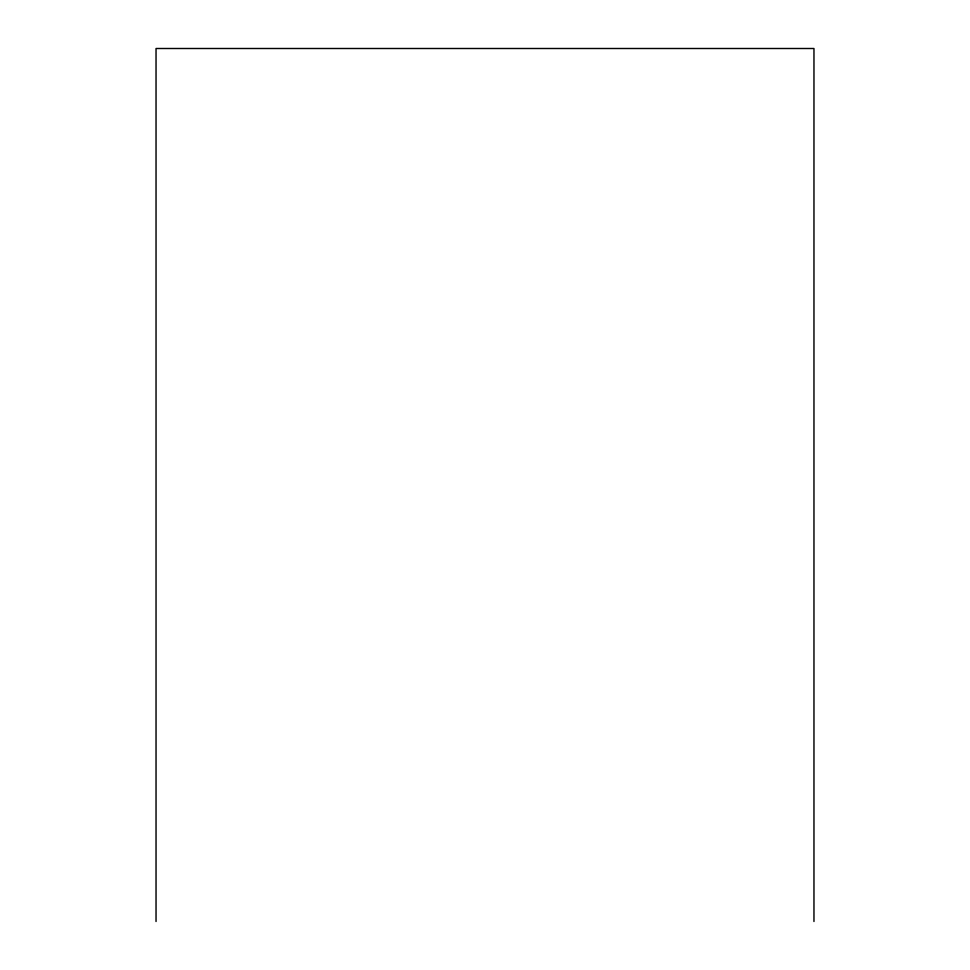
<?xml version="1.0" encoding="UTF-8"?>
<svg xmlns="http://www.w3.org/2000/svg" width="970" height="970" viewBox="0 0 970 970"><rect width="100%" height="100%" fill="white"/><g stroke="black" fill="none" stroke-linecap="round" stroke-linejoin="round"><path stroke-width="1.45" d="M813.963 921.5L813.963 48.5L156.037 48.5L156.037 921.5"/></g></svg>
